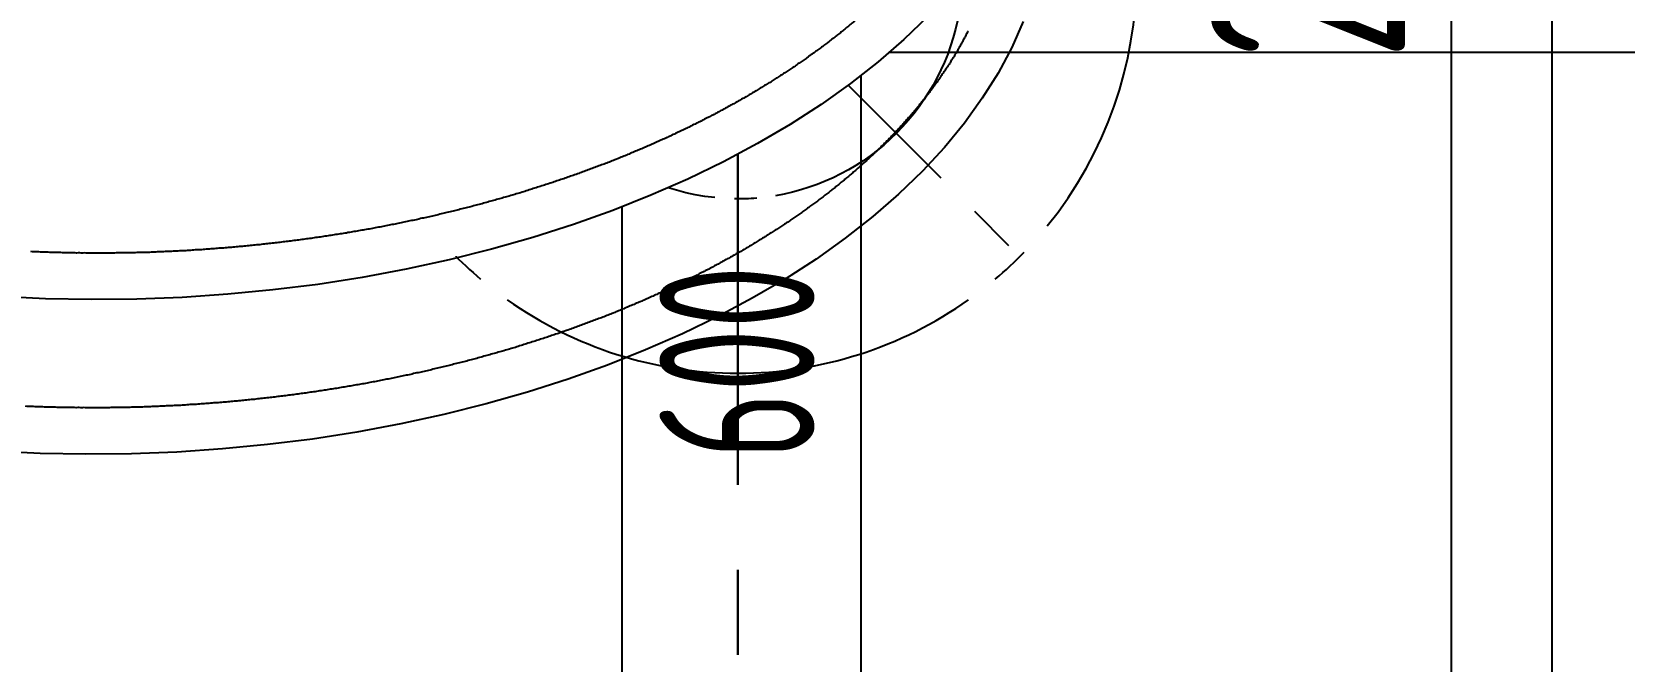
# Model space of a CAD drawing. Header units: millimetres. Extents: x -187744 to 2148, y -49419 to 6550.
# Drawn here: x -7096 to -6069, y -13904 to -13498 of the extents above; entities that cross this region are included whole.
import ezdxf
from ezdxf.enums import TextEntityAlignment as Align

# ---------------------------------------------------------------- set-up
doc = ezdxf.new("R2010")
doc.units = ezdxf.units.MM
doc.header["$LTSCALE"] = 1000
doc.header["$MEASUREMENT"] = 0
doc.set_wipeout_variables(frame=1)
doc.linetypes.add('DASH', pattern=[0.35, 0.25, -0.1])
doc.linetypes.add('M-CENTER', pattern=[1.8, 1.2, -0.2, 0.2, -0.2])
doc.layers.get('Defpoints').update_dxf_attribs({"color": 136})
for name, color, linetype in [('AXIS_TEXT', 50, 'Continuous'), ('B1建筑尺寸', 7, 'Continuous'), ('BS-FURN', 250, 'DASH'), ('DOTE', 138, 'M-CENTER'), ('FC-DIM-1', 50, 'Continuous'), ('FC-FLOOR', 138, 'Continuous'), ('FF-FURN', 51, 'Continuous'), ('RC-DIM-1', 50, 'Continuous'), ('RC-LIGHT', 2, 'Continuous')]:
    doc.layers.add(name, color=color, linetype=linetype)
doc.styles.add('COMPLEX', font='COMPLEX')
doc.styles.add('H-DIM', font='archs.shx', dxfattribs={"width": 0.7})
doc.dimstyles.new('H_DIM_1', dxfattribs={"dimscale": 0, "dimtxt": 2.5, "dimasz": 0.8, "dimexe": 2, "dimexo": 1.5, "dimgap": 0.6, "dimtad": 1, "dimdec": 0, "dimzin": 12, "dimdsep": 46, "dimtxsty": 'H-DIM', "dimblk": 'ARCHTICK', "dimcen": 0.125, "dimclrd": 44, "dimclre": 44, "dimclrt": 50, "dimadec": 0, "dimazin": 0, "dimtfac": 1, "dimtdec": 0, "dimtix": 1, "dimtmove": 2, "dimatfit": 3, "dimldrblk": 'ARCHTICK', "dimfxl": 1, "dimtvp": 1, "dimtolj": 1, "dimtzin": 0, "dimarcsym": 0})

# ---------------------------------------------------------------- blocks, each defined once
blk = doc.blocks.new('fdgfdsgf')
blk.add_wipeout([(90771.3, 14802.8), (90736.9, 14802.7), (90668.6, 14799.2), (90610.8, 14792.5), (90554.5, 14782.5), (90500.1, 14769.4), (90473.8, 14761.7), (90399.2, 14734.1), (90376, 14723.5), (90332.3, 14700.5), (90312, 14688), (90283.8, 14668.2), (90257.7, 14647.4), (90234.7, 14625.5), (90220.8, 14610.3), (90191.7, 14570.9), (90178.5, 14546.3), (90168.1, 14521.3), (90161.3, 14495.8), (90157, 14461.6), (90161.3, 14410.2), (90168.1, 14384.7), (90178.5, 14359.7), (90187, 14343.3), (90202.3, 14319.1), (90214.2, 14303.3), (90220.8, 14295.7), (90234.7, 14280.6), (90249.8, 14265.8), (90283.8, 14237.8), (90332.3, 14205.5), (90364.9, 14188), (90387.6, 14177.2), (90423.3, 14162), (90473.8, 14144.3), (90513.5, 14133.1), (90568.4, 14120.8), (90625.1, 14111.6), (90683.2, 14105.8), (90712.5, 14104), (90756.6, 14103), (90786, 14103.4), (90830, 14105.8), (90873.6, 14109.7), (90916.6, 14115.8), (90958.7, 14123.5), (90999.6, 14133.1), (91052.2, 14148.5), (91089.9, 14162), (91125.6, 14177.2), (91154.9, 14191.4), (91180.9, 14205.5), (91210.8, 14224.5), (91238.5, 14244.5), (91255.5, 14258.5), (91278.4, 14280.6), (91299, 14303.3), (91310.9, 14319.1), (91330.8, 14351.4), (91347.6, 14393.2), (91355.9, 14435.8), (91355.9, 14470.2), (91345.1, 14521.3), (91326.1, 14562.8), (91310.9, 14586.9), (91285.7, 14618), (91238.5, 14661.5), (91210.8, 14681.5), (91180.2, 14700.9), (91125.6, 14728.8), (91065.1, 14753.2), (91013.1, 14769.4), (90916.6, 14790.2), (90859.1, 14797.8), (90805.2, 14801.8), (90756.6, 14803)])
blk.add_polyline3d([(91338.6, 14538, 0), (91330.8, 14554.6, 0), (91321.5, 14570.9, 0), (91310.9, 14586.9, 0), (91299, 14602.6, 0), (91285.7, 14618, 0), (91271.2, 14632.9, 0), (91255.5, 14647.4, 0), (91238.5, 14661.5, 0), (91220.4, 14675, 0), (91201.2, 14688, 0), (91180.9, 14700.5, 0), (91159.5, 14712.3, 0), (91137.2, 14723.5, 0), (91114, 14734.1, 0), (91089.9, 14744, 0), (91065.1, 14753.2, 0), (91039.4, 14761.7, 0), (91013.1, 14769.4, 0), (90986.2, 14776.3, 0), (90958.7, 14782.5, 0), (90930.8, 14787.9, 0), (90902.4, 14792.5, 0), (90873.6, 14796.3, 0), (90844.6, 14799.2, 0), (90815.4, 14801.3, 0), (90786, 14802.6, 0), (90756.6, 14803, 0), (90727.2, 14802.6, 0), (90697.8, 14801.3, 0), (90668.6, 14799.2, 0)])
at = {"color": 57}
blk.add_polyline3d([(91302.8, 14543.4, 0), (91302.5, 14543.9, 0), (91302.2, 14544.4, 0), (91301.9, 14544.9, 0), (91301.6, 14545.4, 0), (91301.3, 14546, 0), (91301.1, 14546.5, 0), (91300.8, 14547, 0), (91300.5, 14547.5, 0), (91300.2, 14548, 0), (91299.9, 14548.5, 0), (91299.6, 14549.1, 0), (91299.3, 14549.6, 0), (91299, 14550.1, 0), (91298.7, 14550.6, 0), (91298.4, 14551.1, 0), (91298.1, 14551.6, 0), (91297.8, 14552.2, 0), (91297.5, 14552.7, 0), (91297.2, 14553.2, 0), (91296.9, 14553.7, 0), (91296.6, 14554.2, 0), (91296.2, 14554.7, 0), (91295.9, 14555.2, 0), (91295.6, 14555.8, 0), (91295.3, 14556.3, 0), (91295, 14556.8, 0), (91294.7, 14557.3, 0), (91294.3, 14557.8, 0), (91294, 14558.3, 0), (91293.7, 14558.8, 0), (91293.4, 14559.4, 0), (91293, 14559.9, 0), (91292.7, 14560.4, 0), (91292.4, 14560.9, 0), (91292, 14561.4, 0), (91291.7, 14561.9, 0), (91291.3, 14562.4, 0), (91291, 14563, 0), (91290.7, 14563.5, 0), (91290.3, 14564, 0), (91290, 14564.5, 0), (91289.6, 14565, 0), (91289.3, 14565.5, 0), (91288.9, 14566, 0), (91288.6, 14566.5, 0), (91288.2, 14567, 0), (91287.9, 14567.6, 0), (91287.5, 14568.1, 0), (91287.2, 14568.6, 0), (91286.8, 14569.1, 0), (91286.4, 14569.6, 0), (91286.1, 14570.1, 0), (91285.7, 14570.6, 0), (91285.3, 14571.1, 0), (91285, 14571.6, 0), (91284.6, 14572.1, 0), (91284.2, 14572.6, 0), (91283.9, 14573.2, 0), (91283.5, 14573.7, 0), (91283.1, 14574.2, 0), (91282.7, 14574.7, 0), (91282.4, 14575.2, 0), (91282, 14575.7, 0), (91281.6, 14576.2, 0), (91281.2, 14576.7, 0), (91280.8, 14577.2, 0), (91280.4, 14577.7, 0), (91280, 14578.2, 0), (91279.7, 14578.7, 0), (91279.3, 14579.2, 0), (91278.9, 14579.7, 0), (91278.5, 14580.2, 0), (91278.1, 14580.8, 0), (91277.7, 14581.3, 0), (91277.3, 14581.8, 0), (91276.9, 14582.3, 0), (91276.5, 14582.8, 0), (91276.1, 14583.3, 0), (91275.7, 14583.8, 0), (91275.2, 14584.3, 0), (91274.8, 14584.8, 0), (91274.4, 14585.3, 0), (91274, 14585.8, 0), (91273.6, 14586.3, 0), (91273.2, 14586.8, 0), (91272.8, 14587.3, 0), (91272.3, 14587.8, 0), (91271.9, 14588.3, 0), (91271.5, 14588.8, 0), (91271.1, 14589.3, 0), (91270.6, 14589.8, 0), (91270.2, 14590.3, 0), (91269.8, 14590.8, 0), (91269.4, 14591.3, 0), (91268.9, 14591.8, 0), (91268.5, 14592.3, 0), (91268, 14592.8, 0), (91267.6, 14593.3, 0), (91267.2, 14593.8, 0), (91266.7, 14594.3, 0), (91266.3, 14594.8, 0), (91265.8, 14595.3, 0), (91265.4, 14595.8, 0), (91264.9, 14596.3, 0), (91264.5, 14596.8, 0), (91264, 14597.3, 0), (91263.6, 14597.8, 0), (91263.1, 14598.2, 0), (91262.7, 14598.7, 0), (91262.2, 14599.2, 0), (91261.8, 14599.7, 0), (91261.3, 14600.2, 0), (91260.8, 14600.7, 0), (91260.4, 14601.2, 0), (91259.9, 14601.7, 0), (91259.4, 14602.2, 0), (91259, 14602.7, 0), (91258.5, 14603.2, 0), (91258, 14603.7, 0), (91257.6, 14604.2, 0), (91257.1, 14604.6, 0), (91256.6, 14605.1, 0), (91256.1, 14605.6, 0), (91255.7, 14606.1, 0), (91255.2, 14606.6, 0), (91254.7, 14607.1, 0), (91254.2, 14607.6, 0), (91253.7, 14608.1, 0), (91253.2, 14608.6, 0), (91252.7, 14609, 0), (91252.2, 14609.5, 0), (91251.8, 14610, 0), (91251.3, 14610.5, 0), (91250.8, 14611, 0), (91250.3, 14611.5, 0), (91249.8, 14612, 0), (91249.3, 14612.4, 0), (91248.8, 14612.9, 0), (91248.3, 14613.4, 0), (91247.8, 14613.9, 0), (91247.2, 14614.4, 0), (91246.7, 14614.9, 0), (91246.2, 14615.3, 0), (91245.7, 14615.8, 0), (91245.2, 14616.3, 0), (91244.7, 14616.8, 0), (91244.2, 14617.3, 0), (91243.7, 14617.7, 0), (91243.1, 14618.2, 0), (91242.6, 14618.7, 0), (91242.1, 14619.2, 0), (91241.6, 14619.7, 0), (91241, 14620.1, 0), (91240.5, 14620.6, 0), (91240, 14621.1, 0), (91239.5, 14621.6, 0), (91238.9, 14622, 0), (91238.4, 14622.5, 0), (91237.9, 14623, 0), (91237.3, 14623.5, 0), (91236.8, 14623.9, 0), (91236.2, 14624.4, 0), (91235.7, 14624.9, 0), (91235.2, 14625.4, 0), (91234.6, 14625.8, 0), (91234.1, 14626.3, 0), (91233.5, 14626.8, 0), (91233, 14627.2, 0), (91232.4, 14627.7, 0), (91231.9, 14628.2, 0), (91231.3, 14628.7, 0), (91230.8, 14629.1, 0), (91230.2, 14629.6, 0), (91229.6, 14630.1, 0), (91229.1, 14630.5, 0), (91228.5, 14631, 0), (91228, 14631.5, 0), (91227.4, 14631.9, 0), (91226.8, 14632.4, 0), (91226.3, 14632.9, 0), (91225.7, 14633.3, 0), (91225.1, 14633.8, 0), (91224.5, 14634.3, 0), (91224, 14634.7, 0), (91223.4, 14635.2, 0), (91222.8, 14635.6, 0), (91222.2, 14636.1, 0), (91221.7, 14636.6, 0), (91221.1, 14637, 0), (91220.5, 14637.5, 0), (91219.9, 14638, 0), (91219.3, 14638.4, 0), (91218.7, 14638.9, 0), (91218.2, 14639.3, 0), (91217.6, 14639.8, 0), (91217, 14640.2, 0), (91216.4, 14640.7, 0), (91215.8, 14641.2, 0), (91215.2, 14641.6, 0), (91214.6, 14642.1, 0), (91214, 14642.5, 0), (91213.4, 14643, 0), (91212.8, 14643.4, 0), (91212.2, 14643.9, 0), (91211.6, 14644.3, 0), (91211, 14644.8, 0), (91210.4, 14645.2, 0), (91209.8, 14645.7, 0), (91209.1, 14646.1, 0), (91208.5, 14646.6, 0), (91207.9, 14647, 0), (91207.3, 14647.5, 0), (91206.7, 14647.9, 0), (91206.1, 14648.4, 0), (91205.4, 14648.8, 0), (91204.8, 14649.3, 0), (91204.2, 14649.7, 0), (91203.6, 14650.2, 0), (91203, 14650.6, 0), (91202.3, 14651.1, 0), (91201.7, 14651.5, 0), (91201.1, 14652, 0), (91200.4, 14652.4, 0), (91199.8, 14652.8, 0), (91199.2, 14653.3, 0), (91198.5, 14653.7, 0), (91197.9, 14654.2, 0), (91197.3, 14654.6, 0), (91196.6, 14655, 0), (91196, 14655.5, 0), (91195.3, 14655.9, 0), (91194.7, 14656.4, 0), (91194, 14656.8, 0), (91193.4, 14657.2, 0), (91192.7, 14657.7, 0), (91192.1, 14658.1, 0), (91191.4, 14658.5, 0), (91190.8, 14659, 0), (91190.1, 14659.4, 0), (91189.5, 14659.8, 0), (91188.8, 14660.3, 0), (91188.2, 14660.7, 0), (91187.5, 14661.1, 0), (91186.8, 14661.6, 0), (91186.2, 14662, 0), (91185.5, 14662.4, 0), (91184.9, 14662.9, 0), (91184.2, 14663.3, 0), (91183.5, 14663.7, 0), (91182.8, 14664.1, 0), (91182.2, 14664.6, 0), (91181.5, 14665, 0), (91180.8, 14665.4, 0), (91180.2, 14665.8, 0), (91179.5, 14666.3, 0), (91178.8, 14666.7, 0), (91178.1, 14667.1, 0), (91177.4, 14667.5, 0), (91176.8, 14668, 0), (91176.1, 14668.4, 0), (91175.4, 14668.8, 0), (91174.7, 14669.2, 0), (91174, 14669.6, 0), (91173.3, 14670.1, 0), (91172.6, 14670.5, 0), (91171.9, 14670.9, 0), (91171.2, 14671.3, 0), (91170.6, 14671.7, 0), (91169.9, 14672.1, 0), (91169.2, 14672.6, 0), (91168.5, 14673, 0), (91167.8, 14673.4, 0), (91167.1, 14673.8, 0), (91166.4, 14674.2, 0), (91165.7, 14674.6, 0), (91164.9, 14675, 0), (91164.2, 14675.4, 0), (91163.5, 14675.8, 0), (91162.8, 14676.3, 0), (91162.1, 14676.7, 0), (91161.4, 14677.1, 0), (91160.7, 14677.5, 0), (91160, 14677.9, 0), (91159.3, 14678.3, 0), (91158.5, 14678.7, 0), (91157.8, 14679.1, 0), (91157.1, 14679.5, 0), (91156.4, 14679.9, 0), (91155.7, 14680.3, 0), (91154.9, 14680.7, 0), (91154.2, 14681.1, 0), (91153.5, 14681.5, 0), (91152.8, 14681.9, 0), (91152, 14682.3, 0), (91151.3, 14682.7, 0), (91150.6, 14683.1, 0), (91149.8, 14683.5, 0), (91149.1, 14683.9, 0), (91148.4, 14684.3, 0), (91147.6, 14684.7, 0), (91146.9, 14685.1, 0), (91146.1, 14685.5, 0), (91145.4, 14685.9, 0), (91144.7, 14686.2, 0), (91143.9, 14686.6, 0), (91143.2, 14687, 0), (91142.4, 14687.4, 0), (91141.7, 14687.8, 0), (91140.9, 14688.2, 0), (91140.2, 14688.6, 0), (91139.4, 14689, 0), (91138.7, 14689.4, 0), (91137.9, 14689.7, 0), (91137.2, 14690.1, 0), (91136.4, 14690.5, 0), (91135.7, 14690.9, 0), (91134.9, 14691.3, 0), (91134.2, 14691.6, 0), (91133.4, 14692, 0), (91132.6, 14692.4, 0), (91131.9, 14692.8, 0), (91131.1, 14693.2, 0), (91130.3, 14693.5, 0), (91129.6, 14693.9, 0), (91128.8, 14694.3, 0), (91128, 14694.7, 0), (91127.3, 14695, 0), (91126.5, 14695.4, 0), (91125.7, 14695.8, 0), (91124.9, 14696.2, 0), (91124.2, 14696.5, 0), (91123.4, 14696.9, 0), (91122.6, 14697.3, 0), (91121.8, 14697.6, 0), (91121.1, 14698, 0), (91120.3, 14698.4, 0), (91119.5, 14698.8, 0), (91118.7, 14699.1, 0), (91117.9, 14699.5, 0), (91117.1, 14699.8, 0), (91116.3, 14700.2, 0), (91115.6, 14700.6, 0), (91114.8, 14700.9, 0), (91114, 14701.3, 0), (91113.2, 14701.7, 0), (91112.4, 14702, 0), (91111.6, 14702.4, 0), (91110.8, 14702.7, 0), (91110, 14703.1, 0), (91109.2, 14703.5, 0), (91108.4, 14703.8, 0), (91107.6, 14704.2, 0), (91106.8, 14704.5, 0), (91106, 14704.9, 0), (91105.2, 14705.2, 0), (91104.4, 14705.6, 0), (91103.6, 14705.9, 0), (91102.8, 14706.3, 0), (91102, 14706.6, 0), (91101.2, 14707, 0), (91100.4, 14707.3, 0), (91099.6, 14707.7, 0), (91098.7, 14708, 0), (91097.9, 14708.4, 0), (91097.1, 14708.7, 0), (91096.3, 14709.1, 0), (91095.5, 14709.4, 0), (91094.7, 14709.7, 0), (91093.8, 14710.1, 0), (91093, 14710.4, 0), (91092.2, 14710.8, 0), (91091.4, 14711.1, 0), (91090.6, 14711.4, 0), (91089.7, 14711.8, 0), (91088.9, 14712.1, 0), (91088.1, 14712.5, 0), (91087.2, 14712.8, 0), (91086.4, 14713.1, 0), (91085.6, 14713.5, 0), (91084.8, 14713.8, 0), (91083.9, 14714.1, 0), (91083.1, 14714.5, 0), (91082.3, 14714.8, 0), (91081.4, 14715.1, 0), (91080.6, 14715.4, 0), (91079.7, 14715.8, 0), (91078.9, 14716.1, 0), (91078.1, 14716.4, 0), (91077.2, 14716.8, 0), (91076.4, 14717.1, 0), (91075.5, 14717.4, 0), (91074.7, 14717.7, 0), (91073.9, 14718.1, 0), (91073, 14718.4, 0), (91072.2, 14718.7, 0), (91071.3, 14719, 0), (91070.5, 14719.3, 0), (91069.6, 14719.7, 0), (91068.8, 14720, 0), (91067.9, 14720.3, 0), (91067.1, 14720.6, 0), (91066.2, 14720.9, 0), (91065.4, 14721.2, 0), (91064.5, 14721.5, 0), (91063.6, 14721.9, 0), (91062.8, 14722.2, 0), (91061.9, 14722.5, 0), (91061.1, 14722.8, 0), (91060.2, 14723.1, 0), (91059.3, 14723.4, 0), (91058.5, 14723.7, 0), (91057.6, 14724, 0), (91056.7, 14724.3, 0), (91055.9, 14724.6, 0), (91055, 14724.9, 0), (91054.1, 14725.2, 0), (91053.3, 14725.5, 0), (91052.4, 14725.8, 0), (91051.5, 14726.1, 0), (91050.7, 14726.4, 0), (91049.8, 14726.7, 0), (91048.9, 14727, 0), (91048, 14727.3, 0), (91047.2, 14727.6, 0), (91046.3, 14727.9, 0), (91045.4, 14728.2, 0), (91044.5, 14728.5, 0), (91043.7, 14728.8, 0), (91042.8, 14729.1, 0), (91041.9, 14729.4, 0), (91041, 14729.7, 0), (91040.1, 14730, 0), (91039.2, 14730.2, 0), (91038.4, 14730.5, 0), (91037.5, 14730.8, 0), (91036.6, 14731.1, 0), (91035.7, 14731.4, 0), (91034.8, 14731.7, 0), (91033.9, 14732, 0), (91033, 14732.2, 0), (91032.1, 14732.5, 0), (91031.2, 14732.8, 0), (91030.3, 14733.1, 0), (91029.5, 14733.3, 0), (91028.6, 14733.6, 0), (91027.7, 14733.9, 0), (91026.8, 14734.2, 0), (91025.9, 14734.5, 0), (91025, 14734.7, 0), (91024.1, 14735, 0), (91023.2, 14735.3, 0), (91022.3, 14735.5, 0), (91021.4, 14735.8, 0), (91020.5, 14736.1, 0), (91019.6, 14736.3, 0), (91018.7, 14736.6, 0), (91017.8, 14736.9, 0), (91016.8, 14737.1, 0), (91015.9, 14737.4, 0), (91015, 14737.7, 0), (91014.1, 14737.9, 0), (91013.2, 14738.2, 0), (91012.3, 14738.5, 0), (91011.4, 14738.7, 0), (91010.5, 14739, 0), (91009.6, 14739.2, 0), (91008.6, 14739.5, 0), (91007.7, 14739.8, 0), (91006.8, 14740, 0), (91005.9, 14740.3, 0), (91005, 14740.5, 0), (91004.1, 14740.8, 0), (91003.1, 14741, 0), (91002.2, 14741.3, 0), (91001.3, 14741.5, 0), (91000.4, 14741.8, 0), (90999.5, 14742, 0), (90998.5, 14742.3, 0), (90997.6, 14742.5, 0), (90996.7, 14742.8, 0), (90995.8, 14743, 0), (90994.8, 14743.2, 0), (90993.9, 14743.5, 0), (90993, 14743.7, 0), (90992.1, 14744, 0), (90991.1, 14744.2, 0), (90990.2, 14744.4, 0), (90989.3, 14744.7, 0), (90988.3, 14744.9, 0), (90987.4, 14745.2, 0), (90986.5, 14745.4, 0), (90985.5, 14745.6, 0), (90984.6, 14745.9, 0), (90983.7, 14746.1, 0), (90982.7, 14746.3, 0), (90981.8, 14746.5, 0), (90980.9, 14746.8, 0), (90979.9, 14747, 0), (90979, 14747.2, 0), (90978, 14747.5, 0), (90977.1, 14747.7, 0), (90976.2, 14747.9, 0), (90975.2, 14748.1, 0), (90974.3, 14748.4, 0), (90973.3, 14748.6, 0), (90972.4, 14748.8, 0), (90971.4, 14749, 0), (90970.5, 14749.2, 0), (90969.6, 14749.5, 0), (90968.6, 14749.7, 0), (90967.7, 14749.9, 0), (90966.7, 14750.1, 0), (90965.8, 14750.3, 0), (90964.8, 14750.5, 0), (90963.9, 14750.7, 0), (90962.9, 14750.9, 0), (90962, 14751.2, 0), (90961, 14751.4, 0), (90960.1, 14751.6, 0), (90959.1, 14751.8, 0), (90958.1, 14752, 0), (90957.2, 14752.2, 0), (90956.2, 14752.4, 0), (90955.3, 14752.6, 0), (90954.3, 14752.8, 0), (90953.4, 14753, 0), (90952.4, 14753.2, 0), (90951.5, 14753.4, 0), (90950.5, 14753.6, 0), (90949.5, 14753.8, 0), (90948.6, 14754, 0), (90947.6, 14754.2, 0), (90946.7, 14754.4, 0), (90945.7, 14754.6, 0), (90944.7, 14754.8, 0), (90943.8, 14755, 0), (90942.8, 14755.2, 0), (90941.8, 14755.3, 0), (90940.9, 14755.5, 0), (90939.9, 14755.7, 0), (90938.9, 14755.9, 0), (90938, 14756.1, 0), (90937, 14756.3, 0), (90936, 14756.5, 0), (90935.1, 14756.6, 0), (90934.1, 14756.8, 0), (90933.1, 14757, 0), (90932.2, 14757.2, 0), (90931.2, 14757.4, 0), (90930.2, 14757.5, 0), (90929.2, 14757.7, 0), (90928.3, 14757.9, 0), (90927.3, 14758.1, 0), (90926.3, 14758.2, 0), (90925.3, 14758.4, 0), (90924.4, 14758.6, 0), (90923.4, 14758.8, 0), (90922.4, 14758.9, 0), (90921.4, 14759.1, 0), (90920.5, 14759.3, 0), (90919.5, 14759.4, 0), (90918.5, 14759.6, 0), (90917.5, 14759.8, 0), (90916.5, 14759.9, 0), (90915.6, 14760.1, 0), (90914.6, 14760.3, 0), (90913.6, 14760.4, 0), (90912.6, 14760.6, 0), (90911.6, 14760.7, 0), (90910.7, 14760.9, 0), (90909.7, 14761, 0), (90908.7, 14761.2, 0), (90907.7, 14761.4, 0), (90906.7, 14761.5, 0), (90905.7, 14761.7, 0), (90904.7, 14761.8, 0), (90903.8, 14762, 0), (90902.8, 14762.1, 0), (90901.8, 14762.3, 0), (90900.8, 14762.4, 0), (90899.8, 14762.6, 0), (90898.8, 14762.7, 0), (90897.8, 14762.8, 0), (90896.8, 14763, 0), (90895.9, 14763.1, 0), (90894.9, 14763.3, 0), (90893.9, 14763.4, 0), (90892.9, 14763.6, 0), (90891.9, 14763.7, 0), (90890.9, 14763.8, 0), (90889.9, 14764, 0), (90888.9, 14764.1, 0), (90887.9, 14764.2, 0), (90886.9, 14764.4, 0), (90885.9, 14764.5, 0), (90884.9, 14764.6, 0), (90883.9, 14764.8, 0), (90882.9, 14764.9, 0), (90882, 14765, 0), (90881, 14765.2, 0), (90880, 14765.3, 0), (90879, 14765.4, 0), (90878, 14765.5, 0), (90877, 14765.7, 0), (90876, 14765.8, 0), (90875, 14765.9, 0), (90874, 14766, 0), (90873, 14766.1, 0), (90872, 14766.3, 0), (90871, 14766.4, 0), (90870, 14766.5, 0), (90869, 14766.6, 0), (90868, 14766.7, 0), (90867, 14766.8, 0), (90866, 14766.9, 0), (90865, 14767.1, 0), (90864, 14767.2, 0), (90863, 14767.3, 0), (90862, 14767.4, 0), (90861, 14767.5, 0), (90859.9, 14767.6, 0), (90858.9, 14767.7, 0), (90857.9, 14767.8, 0), (90856.9, 14767.9, 0), (90855.9, 14768, 0), (90854.9, 14768.1, 0), (90853.9, 14768.2, 0), (90852.9, 14768.3, 0), (90851.9, 14768.4, 0), (90850.9, 14768.5, 0), (90849.9, 14768.6, 0), (90848.9, 14768.7, 0), (90847.9, 14768.8, 0), (90846.9, 14768.9, 0), (90845.9, 14769, 0), (90844.8, 14769.1, 0), (90843.8, 14769.2, 0), (90842.8, 14769.2, 0), (90841.8, 14769.3, 0), (90840.8, 14769.4, 0), (90839.8, 14769.5, 0), (90838.8, 14769.6, 0), (90837.8, 14769.7, 0), (90836.8, 14769.8, 0), (90835.8, 14769.8, 0), (90834.7, 14769.9, 0), (90833.7, 14770, 0), (90832.7, 14770.1, 0), (90831.7, 14770.2, 0), (90830.7, 14770.2, 0), (90829.7, 14770.3, 0), (90828.7, 14770.4, 0), (90827.7, 14770.5, 0), (90826.6, 14770.5, 0), (90825.6, 14770.6, 0), (90824.6, 14770.7, 0), (90823.6, 14770.7, 0), (90822.6, 14770.8, 0), (90821.6, 14770.9, 0), (90820.6, 14770.9, 0), (90819.5, 14771, 0), (90818.5, 14771.1, 0), (90817.5, 14771.1, 0), (90816.5, 14771.2, 0), (90815.5, 14771.3, 0), (90814.5, 14771.3, 0), (90813.4, 14771.4, 0), (90812.4, 14771.4, 0), (90811.4, 14771.5, 0), (90810.4, 14771.5, 0), (90809.4, 14771.6, 0), (90808.4, 14771.6, 0), (90807.3, 14771.7, 0), (90806.3, 14771.8, 0), (90805.3, 14771.8, 0), (90804.3, 14771.9, 0), (90803.3, 14771.9, 0), (90802.3, 14771.9, 0), (90801.2, 14772, 0), (90800.2, 14772, 0), (90799.2, 14772.1, 0), (90798.2, 14772.1, 0), (90797.2, 14772.2, 0), (90796.1, 14772.2, 0), (90795.1, 14772.2, 0), (90794.1, 14772.3, 0), (90793.1, 14772.3, 0), (90792.1, 14772.4, 0), (90791, 14772.4, 0), (90790, 14772.4, 0), (90789, 14772.5, 0), (90788, 14772.5, 0), (90787, 14772.5, 0), (90785.9, 14772.6, 0), (90784.9, 14772.6, 0), (90783.9, 14772.6, 0), (90782.9, 14772.6, 0), (90781.9, 14772.7, 0), (90780.8, 14772.7, 0), (90779.8, 14772.7, 0), (90778.8, 14772.7, 0), (90777.8, 14772.8, 0), (90776.8, 14772.8, 0), (90775.7, 14772.8, 0), (90774.7, 14772.8, 0), (90773.7, 14772.8, 0), (90772.7, 14772.9, 0), (90771.7, 14772.9, 0), (90770.6, 14772.9, 0), (90769.6, 14772.9, 0), (90768.6, 14772.9, 0), (90767.6, 14772.9, 0), (90766.6, 14772.9, 0), (90765.5, 14773, 0), (90764.5, 14773, 0), (90763.5, 14773, 0), (90762.5, 14773, 0), (90761.4, 14773, 0), (90760.4, 14773, 0), (90759.4, 14773, 0), (90758.4, 14773, 0), (90757.4, 14773, 0), (90756.3, 14773, 0), (90755.3, 14773, 0), (90754.3, 14773, 0), (90753.3, 14773, 0), (90752.3, 14773, 0), (90751.2, 14773, 0), (90750.2, 14773, 0), (90749.2, 14773, 0), (90748.2, 14773, 0), (90747.1, 14772.9, 0), (90746.1, 14772.9, 0), (90745.1, 14772.9, 0), (90744.1, 14772.9, 0), (90743.1, 14772.9, 0), (90742, 14772.9, 0), (90741, 14772.9, 0), (90740, 14772.9, 0), (90739, 14772.8, 0), (90738, 14772.8, 0), (90736.9, 14772.8, 0), (90735.9, 14772.8, 0), (90734.9, 14772.8, 0), (90733.9, 14772.7, 0), (90732.9, 14772.7, 0), (90731.8, 14772.7, 0), (90730.8, 14772.7, 0), (90729.8, 14772.6, 0), (90728.8, 14772.6, 0), (90727.8, 14772.6, 0), (90726.7, 14772.5, 0), (90725.7, 14772.5, 0), (90724.7, 14772.5, 0), (90723.7, 14772.4, 0), (90722.7, 14772.4, 0), (90721.6, 14772.4, 0), (90720.6, 14772.3, 0), (90719.6, 14772.3, 0), (90718.6, 14772.3, 0), (90717.6, 14772.2, 0), (90716.5, 14772.2, 0), (90715.5, 14772.1, 0), (90714.5, 14772.1, 0), (90713.5, 14772.1, 0), (90712.5, 14772, 0), (90711.4, 14772, 0), (90710.4, 14771.9, 0), (90709.4, 14771.9, 0), (90708.4, 14771.8, 0), (90707.4, 14771.8, 0), (90706.4, 14771.7, 0), (90705.3, 14771.7, 0), (90704.3, 14771.6, 0), (90703.3, 14771.6, 0), (90702.3, 14771.5, 0), (90701.3, 14771.5, 0), (90700.3, 14771.4, 0), (90699.2, 14771.3, 0), (90698.2, 14771.3, 0), (90697.2, 14771.2, 0), (90696.2, 14771.2, 0), (90695.2, 14771.1, 0), (90694.2, 14771, 0), (90693.1, 14771, 0), (90692.1, 14770.9, 0), (90691.1, 14770.8, 0), (90690.1, 14770.8, 0), (90689.1, 14770.7, 0)], dxfattribs=at)
blk = doc.blocks.new('QBLOCK2019073115112111')
at = {"layer": 'DOTE'}
blk.add_line((-6542.9, -2424.9), (6625.8, -2424.9), dxfattribs=at)
at = {"layer": 'AXIS_TEXT', "style": 'COMPLEX', "width": 1.041667}
for p, p2 in [((-5892.1, 5527.8), (-5692.1, 5527.8)), ((-5892.1, 5527.8), (-5692.1, 5527.8)), ((-5192.1, 5527.8), (-4992.1, 5527.8)), ((-5192.1, 5527.8), (-4992.1, 5527.8)), ((-3492.1, 5527.8), (-3292.1, 5527.8)), ((-3492.1, 5527.8), (-3292.1, 5527.8)), ((-2592.1, 5527.8), (-2392.1, 5527.8)), ((-2592.1, 5527.8), (-2392.1, 5527.8)), ((-192.1, 5527.8), (7.9, 5527.8)), ((-192.1, 5527.8), (7.9, 5527.8)), ((2707.9, 5527.8), (2907.9, 5527.8)), ((2707.9, 5527.8), (2907.9, 5527.8)), ((4507.9, 5527.8), (4707.9, 5527.8)), ((4507.9, 5527.8), (4707.9, 5527.8)), ((5507.9, 5527.8), (5707.9, 5527.8)), ((5507.9, 5527.8), (5707.9, 5527.8)), ((-7660.5, 3713.1), (-7460.5, 3713.1)), ((-7660.5, 3713.1), (-7460.5, 3713.1)), ((7521.1, 3713.1), (7521.6, 3713.1)), ((7521.1, 3713.1), (7521.6, 3713.1)), ((-7660.5, 2463.1), (-7460.5, 2463.1)), ((-7660.5, 2463.1), (-7460.5, 2463.1)), ((7521.1, 2463.1), (7521.6, 2463.1)), ((7521.1, 2463.1), (7521.6, 2463.1)), ((-7660.5, 1413.1), (-7460.5, 1413.1)), ((-7660.5, 1413.1), (-7460.5, 1413.1)), ((7521.1, 1413.1), (7521.6, 1413.1)), ((7521.1, 1413.1), (7521.6, 1413.1)), ((-7660.5, 263.1), (-7460.5, 263.1)), ((-7660.5, 263.1), (-7460.5, 263.1)), ((7521.1, 263.1), (7521.6, 263.1)), ((7521.1, 263.1), (7521.6, 263.1)), ((-7660.5, -736.9), (-7460.5, -736.9)), ((-7660.5, -736.9), (-7460.5, -736.9)), ((7521.1, -736.9), (7521.6, -736.9)), ((7521.1, -736.9), (7521.6, -736.9)), ((-7660.5, -1436.9), (-7460.5, -1436.9)), ((-7660.5, -1436.9), (-7460.5, -1436.9)), ((7521.1, -1436.9), (7521.6, -1436.9)), ((7521.1, -1436.9), (7521.6, -1436.9)), ((-7660.5, -2536.9), (-7460.5, -2536.9)), ((-7660.5, -2536.9), (-7460.5, -2536.9)), ((7521.1, -2536.9), (7521.6, -2536.9)), ((7521.1, -2536.9), (7521.6, -2536.9)), ((-7660.5, -4136.9), (-7460.5, -4136.9)), ((-7660.5, -4136.9), (-7460.5, -4136.9)), ((7521.1, -4136.9), (7521.6, -4136.9)), ((7521.1, -4136.9), (7521.6, -4136.9)), ((-5892.1, -5349.9), (-5891.6, -5349.9)), ((-5892.1, -5349.9), (-5891.6, -5349.9)), ((-5192.1, -5349.9), (-5191.6, -5349.9)), ((-5192.1, -5349.9), (-5191.6, -5349.9)), ((-2592.1, -5349.9), (-2591.6, -5349.9)), ((-2592.1, -5349.9), (-2591.6, -5349.9)), ((-192.1, -5349.9), (-191.6, -5349.9)), ((-192.1, -5349.9), (-191.6, -5349.9)), ((2707.9, -5349.9), (2708.4, -5349.9)), ((2707.9, -5349.9), (2708.4, -5349.9)), ((4507.9, -5349.9), (4508.4, -5349.9)), ((4507.9, -5349.9), (4508.4, -5349.9)), ((5507.9, -5349.9), (5508.4, -5349.9)), ((5507.9, -5349.9), (5508.4, -5349.9)), ((-3492.1, -5351.1), (-3491.6, -5351.1)), ((-3492.1, -5351.1), (-3491.6, -5351.1))]:
    blk.add_attdef('A', text='', height=224, dxfattribs=at).set_placement(p, p2, align=Align.FIT)
blk = doc.blocks.new('A$C640C06CE')
at = {"color": 1, "linetype": 'Continuous'}
for p, q in [((0, 610.6), (0, 534.3)), ((0, 534.3), (0, 610.6)), ((0, 458), (0, 78.3)), ((0, 78.3), (0, 458)), ((-242.9, 242.9), (-212.5, 212.5)), ((-212.5, 212.5), (-242.9, 242.9)), ((212.5, 212.5), (242.9, 242.9)), ((242.9, 242.9), (212.5, 212.5)), ((-182.2, 182.2), (-31.1, 31.1)), ((-31.1, 31.1), (-182.2, 182.2)), ((31.1, 31.1), (182.2, 182.2)), ((182.2, 182.2), (31.1, 31.1)), ((610.6, 0), (534.3, 0)), ((534.3, 0), (610.6, 0)), ((-610.6, 0), (-534.3, 0)), ((-534.3, 0), (-610.6, 0)), ((-458, 0), (-78.3, 0)), ((-78.3, 0), (-458, 0)), ((78.3, 0), (458, 0)), ((458, 0), (78.3, 0)), ((-182.2, -182.2), (-31.1, -31.1)), ((-31.1, -31.1), (-182.2, -182.2)), ((31.1, -31.1), (182.2, -182.2)), ((182.2, -182.2), (31.1, -31.1)), ((0, -78.3), (0, -458)), ((0, -458), (0, -78.3)), ((-242.9, -242.9), (-212.5, -212.5)), ((-212.5, -212.5), (-242.9, -242.9)), ((212.5, -212.5), (242.9, -242.9)), ((242.9, -242.9), (212.5, -212.5)), ((0, -534.3), (0, -610.6)), ((0, -610.6), (0, -534.3))]:
    blk.add_line(p, q, dxfattribs=at)
at = {"color": 1, "linetype": 'Continuous', "extrusion": (0, 0, -1)}
for major_axis, start_param, end_param in [((-357.7, 0), 0.888621, 2.252972), ((349.2, 77.9), 4.06277, 4.162216), ((349.2, 77.9), 4.06277, 4.162216), ((-349.2, 77.9), 2.120969, 2.220415), ((-349.2, 77.9), 2.120969, 2.220415), ((-357.7, 1.2), -0.003333, 0.613772), ((357.7, 1.2), -0.613772, 0.003333), ((78.3, 0), 0.000513, 6.283698), ((78.3, 1), 3.385592, 4.494095), ((-78.3, 1), 1.78909, 2.897593), ((-39.1, 0.4), 3.131185, 9.41437), ((39.1, 0.4), 3.382419, 4.490922), ((-39.1, 0.4), 1.792263, 2.900766), ((357.7, 1.2), 2.52782, 3.144925), ((-39.1, 0.4), -1.349329, -0.240826), ((39.1, 0.4), 0.240826, 1.349329), ((-357.7, 1.2), 3.13826, 3.755365), ((-78.3, 1), -1.352502, -0.243999), ((78.3, 1), 0.243999, 1.352502), ((-349.2, 77.9), -1.020623, -0.921177), ((-349.2, 77.9), -1.020623, -0.921177), ((349.2, 77.9), 0.921177, 1.020623), ((349.2, 77.9), 0.921177, 1.020623), ((-357.7, 0), 4.030214, 5.394564)]:
    blk.add_ellipse((0, 0), major_axis=major_axis, ratio=1, start_param=start_param, end_param=end_param, dxfattribs=at)
at = {"color": 1, "linetype": 'Continuous'}
for major_axis, start_param, end_param in [((-145.8, 138.7), -0.825662, -0.726216), ((-145.8, 138.7), -0.825662, -0.726216), ((-142.5, 142), 4.028499, 5.392849), ((-141.1, 143.5), -0.608759, 0.008346), ((-144.3, 140.2), -0.014456, 0.602649), ((-32.1, 30.1), 3.109878, 9.393063), ((-31, 31.2), -1.336602, -0.228099), ((-171.4, 105.5), 0.467757, 0.567203), ((-171.4, 105.5), 0.467757, 0.567203), ((-32.1, 30.1), 0.2, 1.308503), ((-14.8, 16.2), 3.186593, 9.469778), ((-16.1, 15), -1.374959, -0.266456), ((-32.1, 30.1), 3.341592, 4.450095), ((-15.1, 16), 0.25847, 1.366973), ((-15.1, 16), 3.400063, 4.508566), ((-171.4, 105.5), 3.609349, 3.708795), ((-171.4, 105.5), 3.609349, 3.708795), ((-142.5, 142), 0.886906, 2.251257), ((-16.1, 15), 1.766633, 2.875136), ((-31, 31.2), 1.804991, 2.913494), ((-144.3, 140.2), 3.127137, 3.744242), ((-141.1, 143.5), 2.532833, 3.149938), ((-145.8, 138.7), 2.315931, 2.415377), ((-145.8, 138.7), 2.315931, 2.415377)]:
    blk.add_ellipse((0, 0), major_axis=major_axis, ratio=1, start_param=start_param, end_param=end_param, dxfattribs=at)
blk = doc.blocks.new('_ArchTick')
at = {"color": 0, "linetype": 'ByBlock', "const_width": 0.4}
blk.add_lwpolyline([(-0.5, -0.5), (0.5, 0.5)], dxfattribs=at)
blk = doc.blocks.new('*D79')
at = {"layer": 'Defpoints', "color": 0, "linetype": 'ByBlock', "transparency": 16777216}
for p in [(-6417.4, -12236.5, 0), (-6180, -12236.5), (-6417.4, -14586.5)]:
    blk.add_point(p, dxfattribs=at)
at = {"layer": 'RC-DIM-1', "color": 44, "linetype": 'ByBlock', "lineweight": -2, "transparency": 16777216}
for p, q in [((-6342.4, -12236.5), (-6080, -12236.5)), ((-6180, -14586.5), (-6180, -12236.5)), ((-6342.4, -14586.5), (-6080, -14586.5))]:
    blk.add_line(p, q, dxfattribs=at)
at = {"layer": 'RC-DIM-1', "color": 44, "linetype": 'ByBlock', "lineweight": -2, "transparency": 16777216, "xscale": 40.00000000000002, "yscale": 40.00000000000002, "zscale": 40.00000000000002}
for p, rotation in [((-6180, -12236.5), 90), ((-6180, -14586.5), 270)]:
    blk.add_blockref('_ArchTick', p, dxfattribs=dict(at, rotation=rotation))
at = {"layer": 'RC-DIM-1', "color": 50, "linetype": 'ByBlock', "transparency": 16777216, "insert": (-6272.5, -13411.5), "char_height": 125, "attachment_point": 5, "rotation": 90, "style": 'H-DIM'}
blk.add_mtext('\\A1;2350', dxfattribs=at)
blk = doc.blocks.new('*D159')
at = {"layer": 'Defpoints', "color": 0, "transparency": 16777216}
for p in [(-6115.4, -13411.5, 0), (-6561, -14011.5), (-6115.4, -14011.5, 0)]:
    blk.add_point(p, dxfattribs=at)
at = {"layer": 'FC-DIM-1', "color": 44, "lineweight": -2, "transparency": 16777216}
for p, q in [((-6190.4, -13411.5), (-6661, -13411.5)), ((-6561, -13411.5), (-6561, -14011.5)), ((-6190.4, -14011.5), (-6661, -14011.5))]:
    blk.add_line(p, q, dxfattribs=at)
at = {"layer": 'FC-DIM-1', "color": 44, "lineweight": -2, "transparency": 16777216, "xscale": 40.00000000000002, "yscale": 40.00000000000002, "zscale": 40.00000000000002}
for p, rotation in [((-6561, -13411.5), 90), ((-6561, -14011.5), 270)]:
    blk.add_blockref('_ArchTick', p, dxfattribs=dict(at, rotation=rotation))
at = {"layer": 'FC-DIM-1', "color": 50, "transparency": 16777216, "insert": (-6641, -13711.5), "char_height": 100, "attachment_point": 5, "rotation": 90, "style": 'H-DIM'}
blk.add_mtext('\\A1;600', dxfattribs=at)
blk = doc.blocks.new('A$C5A535B59')
at = {"layer": 'BS-FURN', "ltscale": 0.5}
for points in [[(2024.5, 1372.7, 0), (2009.1, 1357.9, 0), (1992.5, 1343.3, 0), (1974.7, 1329.4, 0), (1955.8, 1316, 0), (1935.8, 1303, 0), (1914.7, 1290.7, 0), (1892.7, 1278.9, 0), (1869.8, 1267.8, 0), (1845.9, 1257.3, 0), (1821.3, 1247.5, 0), (1795.8, 1238.4, 0), (1769.7, 1230, 0), (1743, 1222.5, 0), (1715.7, 1215.6, 0), (1687.9, 1209.6, 0), (1659.6, 1204.3, 0), (1630.9, 1199.8, 0), (1602, 1196.2, 0), (1572.9, 1193.4, 0), (1543.5, 1191.4, 0)], [(1969.3, 1363.1, 0), (1968.7, 1362.7, 0), (1968.1, 1362.2, 0), (1967.5, 1361.7, 0), (1966.9, 1361.2, 0), (1966.3, 1360.8, 0), (1965.8, 1360.3, 0), (1965.2, 1359.9, 0), (1964.6, 1359.4, 0), (1964, 1359, 0), (1963.4, 1358.4, 0), (1962.7, 1358, 0), (1962.1, 1357.5, 0), (1961.5, 1357.1, 0), (1960.9, 1356.6, 0), (1960.3, 1356.2, 0), (1959.8, 1355.7, 0), (1959.1, 1355.2, 0), (1958.5, 1354.7, 0), (1957.9, 1354.3, 0), (1957.3, 1353.8, 0), (1956.7, 1353.4, 0), (1956, 1352.9, 0), (1955.4, 1352.5, 0), (1954.8, 1351.9, 0), (1954.2, 1351.5, 0), (1953.6, 1351.1, 0), (1953, 1350.6, 0), (1952.3, 1350.2, 0), (1951.7, 1349.7, 0), (1951.1, 1349.2, 0), (1950.4, 1348.8, 0), (1949.8, 1348.3, 0), (1949.1, 1347.9, 0), (1948.6, 1347.4, 0), (1947.9, 1347, 0), (1947.3, 1346.6, 0), (1946.6, 1346, 0), (1946, 1345.6, 0), (1945.3, 1345.2, 0), (1944.7, 1344.7, 0), (1944, 1344.3, 0), (1943.4, 1343.9, 0), (1942.8, 1343.3, 0), (1942.2, 1342.9, 0), (1941.5, 1342.5, 0), (1940.8, 1342, 0), (1940.2, 1341.6, 0), (1939.5, 1341.2, 0), (1938.9, 1340.7, 0), (1938.2, 1340.2, 0), (1937.5, 1339.8, 0), (1936.8, 1339.4, 0), (1936.3, 1338.9, 0), (1935.6, 1338.5, 0), (1934.9, 1338.1, 0), (1934.3, 1337.6, 0), (1933.6, 1337.1, 0), (1932.9, 1336.7, 0), (1932.2, 1336.3, 0), (1931.5, 1335.9, 0), (1930.9, 1335.4, 0), (1930.3, 1334.9, 0), (1929.6, 1334.5, 0), (1928.9, 1334.1, 0), (1928.2, 1333.7, 0), (1927.5, 1333.2, 0), (1926.8, 1332.8, 0), (1926.1, 1332.3, 0), (1925.4, 1331.9, 0), (1924.8, 1331.5, 0), (1924.1, 1331.1, 0), (1923.5, 1330.6, 0), (1922.8, 1330.2, 0), (1922.1, 1329.7, 0), (1921.4, 1329.3, 0), (1920.7, 1328.9, 0), (1920, 1328.5, 0), (1919.2, 1328.1, 0), (1918.5, 1327.7, 0), (1917.8, 1327.2, 0), (1917.1, 1326.7, 0), (1916.5, 1326.3, 0), (1915.8, 1325.9, 0), (1915.1, 1325.5, 0), (1914.4, 1325.1, 0), (1913.7, 1324.6, 0), (1912.9, 1324.2, 0), (1912.2, 1323.8, 0), (1911.5, 1323.4, 0), (1910.8, 1323, 0), (1910.1, 1322.6, 0), (1909.4, 1322.1, 0), (1908.7, 1321.7, 0), (1908, 1321.3, 0), (1907.3, 1320.9, 0), (1906.5, 1320.5, 0), (1905.8, 1320, 0), (1905.1, 1319.6, 0), (1904.3, 1319.2, 0), (1903.6, 1318.8, 0), (1902.9, 1318.4, 0), (1902.2, 1318, 0), (1901.5, 1317.5, 0), (1900.7, 1317.1, 0), (1900, 1316.7, 0), (1899.3, 1316.4, 0), (1898.5, 1316, 0), (1897.8, 1315.6, 0), (1897, 1315.1, 0), (1896.3, 1314.7, 0), (1895.5, 1314.3, 0), (1894.9, 1313.9, 0), (1894.1, 1313.5, 0), (1893.4, 1313, 0), (1892.6, 1312.7, 0), (1891.9, 1312.3, 0), (1891.1, 1311.9, 0), (1890.4, 1311.5, 0), (1889.6, 1311.1, 0), (1888.9, 1310.7, 0), (1888.1, 1310.3, 0), (1887.3, 1309.9, 0), (1886.7, 1309.5, 0), (1885.9, 1309.1, 0), (1885.1, 1308.7, 0), (1884.4, 1308.3, 0), (1883.6, 1307.9, 0), (1882.8, 1307.5, 0), (1882.1, 1307.2, 0), (1881.3, 1306.8, 0), (1880.5, 1306.3, 0), (1879.7, 1305.9, 0), (1879, 1305.6, 0), (1878.3, 1305.2, 0), (1877.5, 1304.8, 0), (1876.7, 1304.4, 0), (1876, 1304, 0), (1875.2, 1303.6, 0), (1874.4, 1303.2, 0), (1873.6, 1302.9, 0), (1872.8, 1302.4, 0), (1872, 1302.1, 0), (1871.2, 1301.7, 0), (1870.5, 1301.3, 0), (1869.8, 1301, 0), (1869, 1300.6, 0), (1868.2, 1300.1, 0), (1867.4, 1299.8, 0), (1866.6, 1299.4, 0), (1865.8, 1299.1, 0), (1865, 1298.7, 0), (1864.2, 1298.2, 0), (1863.4, 1297.9, 0), (1862.6, 1297.5, 0), (1861.8, 1297.2, 0), (1861.1, 1296.8, 0), (1860.3, 1296.4, 0), (1859.5, 1296, 0), (1858.7, 1295.7, 0), (1857.9, 1295.3, 0), (1857.1, 1295, 0), (1856.3, 1294.5, 0), (1855.5, 1294.2, 0), (1854.7, 1293.8, 0), (1853.8, 1293.5, 0), (1853, 1293.1, 0), (1852.2, 1292.7, 0), (1851.5, 1292.3, 0), (1850.7, 1292, 0), (1849.9, 1291.7, 0), (1849, 1291.3, 0), (1848.2, 1290.9, 0), (1847.4, 1290.5, 0), (1846.6, 1290.2, 0), (1845.8, 1289.9, 0), (1844.9, 1289.5, 0), (1844.1, 1289.1, 0), (1843.3, 1288.7, 0), (1842.4, 1288.4, 0), (1841.7, 1288.1, 0), (1840.9, 1287.7, 0), (1840.1, 1287.3, 0), (1839.2, 1287, 0), (1838.4, 1286.6, 0), (1837.6, 1286.3, 0), (1836.7, 1286, 0), (1835.9, 1285.6, 0), (1835, 1285.2, 0), (1834.2, 1284.9, 0), (1833.4, 1284.6, 0), (1832.5, 1284.2, 0), (1831.8, 1283.8, 0), (1830.9, 1283.5, 0), (1830.1, 1283.2, 0), (1829.3, 1282.8, 0), (1828.4, 1282.5, 0), (1827.6, 1282.1, 0), (1826.7, 1281.8, 0), (1825.9, 1281.5, 0), (1825, 1281.1, 0), (1824.2, 1280.8, 0), (1823.3, 1280.4, 0), (1822.5, 1280.1, 0), (1821.7, 1279.8, 0), (1820.9, 1279.5, 0), (1820, 1279.2, 0), (1819.1, 1278.7, 0), (1818.3, 1278.4, 0), (1817.4, 1278.1, 0), (1816.6, 1277.8, 0), (1815.7, 1277.5, 0), (1814.8, 1277.1, 0), (1814, 1276.8, 0), (1813.1, 1276.5, 0), (1812.2, 1276.2, 0), (1811.4, 1275.9, 0), (1810.6, 1275.5, 0), (1809.7, 1275.2, 0), (1808.9, 1274.9, 0), (1808, 1274.6, 0), (1807.1, 1274.2, 0), (1806.3, 1273.9, 0), (1805.4, 1273.6, 0), (1804.5, 1273.3, 0), (1803.6, 1273, 0), (1802.8, 1272.6, 0), (1801.9, 1272.3, 0), (1801, 1272, 0), (1800.1, 1271.7, 0), (1799.3, 1271.4, 0), (1798.5, 1271, 0), (1797.6, 1270.7, 0), (1796.7, 1270.4, 0), (1795.8, 1270.1, 0), (1794.9, 1269.9, 0), (1794.1, 1269.5, 0), (1793.2, 1269.2, 0), (1792.3, 1268.9, 0), (1791.4, 1268.6, 0), (1790.5, 1268.2, 0), (1789.6, 1267.9, 0), (1788.7, 1267.7, 0), (1787.8, 1267.4, 0), (1786.9, 1267.1, 0), (1786.1, 1266.7, 0), (1785.3, 1266.5, 0), (1784.4, 1266.2, 0), (1783.5, 1265.9, 0), (1782.6, 1265.6, 0), (1781.7, 1265.2, 0), (1780.8, 1265, 0), (1779.9, 1264.7, 0), (1779, 1264.4, 0), (1778.1, 1264.1, 0), (1777.2, 1263.8, 0), (1776.3, 1263.5, 0), (1775.4, 1263.3, 0), (1774.5, 1263, 0), (1773.7, 1262.6, 0), (1772.7, 1262.4, 0), (1771.8, 1262.1, 0), (1770.9, 1261.8, 0), (1770, 1261.5, 0), (1769.1, 1261.2, 0), (1768.2, 1260.9, 0), (1767.3, 1260.7, 0), (1766.4, 1260.4, 0), (1765.5, 1260.1, 0), (1764.5, 1259.8, 0), (1763.6, 1259.5, 0), (1762.7, 1259.3, 0), (1761.8, 1259, 0), (1760.9, 1258.7, 0), (1760, 1258.4, 0), (1759.1, 1258.2, 0), (1758.2, 1257.9, 0), (1757.3, 1257.6, 0), (1756.4, 1257.3, 0), (1755.5, 1257.1, 0), (1754.5, 1256.8, 0), (1753.6, 1256.6, 0), (1752.7, 1256.2, 0), (1751.8, 1256, 0), (1750.8, 1255.8, 0), (1749.9, 1255.5, 0), (1749, 1255.2, 0), (1748.1, 1254.9, 0), (1747.1, 1254.7, 0), (1746.2, 1254.5, 0), (1745.3, 1254.2, 0), (1744.4, 1253.9, 0), (1743.5, 1253.6, 0), (1742.6, 1253.4, 0), (1741.6, 1253.2, 0), (1740.7, 1252.8, 0), (1739.8, 1252.6, 0), (1738.8, 1252.4, 0), (1737.9, 1252.2, 0), (1737, 1251.9, 0), (1736, 1251.6, 0), (1735.1, 1251.4, 0), (1734.1, 1251.1, 0), (1733.2, 1250.9, 0), (1732.3, 1250.6, 0), (1731.3, 1250.4, 0), (1730.4, 1250.1, 0), (1729.4, 1249.9, 0), (1728.6, 1249.6, 0), (1727.6, 1249.4, 0), (1726.7, 1249.2, 0), (1725.8, 1248.9, 0), (1724.8, 1248.7, 0), (1723.9, 1248.4, 0), (1722.9, 1248.2, 0), (1722, 1248, 0), (1721, 1247.8, 0), (1720.1, 1247.5, 0), (1719.1, 1247.3, 0), (1718.2, 1247, 0), (1717.2, 1246.8, 0), (1716.3, 1246.5, 0), (1715.3, 1246.3, 0), (1714.3, 1246.1, 0), (1713.4, 1245.9, 0), (1712.4, 1245.7, 0), (1711.5, 1245.4, 0), (1710.6, 1245.2, 0), (1709.7, 1245, 0), (1708.7, 1244.8, 0), (1707.8, 1244.5, 0), (1706.8, 1244.3, 0), (1705.8, 1244.1, 0), (1704.9, 1243.9, 0), (1703.9, 1243.6, 0), (1703, 1243.4, 0), (1702, 1243.2, 0), (1701, 1243, 0), (1700.1, 1242.8, 0), (1699.1, 1242.5, 0), (1698.1, 1242.4, 0), (1697.2, 1242.2, 0), (1696.2, 1242, 0), (1695.2, 1241.7, 0), (1694.3, 1241.5, 0), (1693.3, 1241.3, 0), (1692.3, 1241.1, 0), (1691.5, 1240.9, 0), (1690.5, 1240.7, 0), (1689.5, 1240.5, 0), (1688.6, 1240.3, 0), (1687.6, 1240.1, 0), (1686.6, 1239.9, 0), (1685.6, 1239.7, 0), (1684.7, 1239.5, 0), (1683.7, 1239.3, 0), (1682.7, 1239.1, 0), (1681.7, 1238.9, 0), (1680.8, 1238.7, 0), (1679.8, 1238.5, 0), (1678.8, 1238.3, 0), (1677.8, 1238.1, 0), (1676.9, 1237.9, 0), (1675.9, 1237.8, 0), (1674.9, 1237.5, 0), (1673.9, 1237.3, 0), (1672.9, 1237.2, 0), (1672, 1237, 0), (1671, 1236.8, 0), (1670, 1236.6, 0), (1669.1, 1236.4, 0), (1668.1, 1236.3, 0), (1667.2, 1236.1, 0), (1666.2, 1235.9, 0), (1665.2, 1235.7, 0), (1664.2, 1235.5, 0), (1663.2, 1235.4, 0), (1662.2, 1235.1, 0), (1661.2, 1235, 0), (1660.3, 1234.8, 0), (1659.3, 1234.7, 0), (1658.3, 1234.4, 0), (1657.3, 1234.3, 0), (1656.3, 1234.1, 0), (1655.3, 1234, 0), (1654.3, 1233.8, 0), (1653.3, 1233.6, 0), (1652.4, 1233.5, 0), (1651.4, 1233.3, 0), (1650.4, 1233.2, 0), (1649.4, 1232.9, 0), (1648.4, 1232.8, 0), (1647.4, 1232.7, 0), (1646.4, 1232.5, 0), (1645.4, 1232.3, 0), (1644.4, 1232.2, 0), (1643.5, 1232, 0), (1642.5, 1231.9, 0), (1641.5, 1231.7, 0), (1640.5, 1231.5, 0), (1639.5, 1231.4, 0), (1638.6, 1231.3, 0), (1637.6, 1231, 0), (1636.6, 1230.9, 0), (1635.6, 1230.8, 0), (1634.6, 1230.7, 0), (1633.6, 1230.4, 0), (1632.6, 1230.3, 0), (1631.6, 1230.2, 0), (1630.6, 1230.1, 0), (1629.6, 1230, 0), (1628.6, 1229.7, 0), (1627.6, 1229.6, 0), (1626.6, 1229.5, 0), (1625.6, 1229.4, 0), (1624.6, 1229.2, 0), (1623.6, 1229.1, 0), (1622.6, 1229, 0), (1621.6, 1228.8, 0), (1620.6, 1228.6, 0), (1619.6, 1228.5, 0), (1618.6, 1228.4, 0), (1617.6, 1228.3, 0), (1616.5, 1228.1, 0), (1615.5, 1228, 0), (1614.5, 1227.9, 0), (1613.5, 1227.8, 0), (1612.5, 1227.6, 0), (1611.6, 1227.5, 0), (1610.6, 1227.4, 0), (1609.6, 1227.3, 0), (1608.6, 1227.1, 0), (1607.6, 1227, 0), (1606.6, 1226.9, 0), (1605.6, 1226.8, 0), (1604.6, 1226.6, 0), (1603.6, 1226.5, 0), (1602.6, 1226.4, 0), (1601.5, 1226.3, 0), (1600.5, 1226.1, 0), (1599.5, 1226.1, 0), (1598.5, 1226, 0), (1597.5, 1225.9, 0), (1596.5, 1225.8, 0), (1595.5, 1225.6, 0), (1594.5, 1225.5, 0), (1593.5, 1225.4, 0), (1592.5, 1225.4, 0), (1591.4, 1225.2, 0), (1590.4, 1225.1, 0), (1589.4, 1225, 0), (1588.4, 1224.9, 0), (1587.4, 1224.8, 0), (1586.4, 1224.7, 0), (1585.4, 1224.6, 0), (1584.4, 1224.5, 0), (1583.3, 1224.4, 0), (1582.3, 1224.3, 0), (1581.3, 1224.2, 0), (1580.3, 1224.2, 0), (1579.3, 1224, 0), (1578.3, 1223.9, 0), (1577.3, 1223.9, 0), (1576.2, 1223.8, 0), (1575.2, 1223.6, 0), (1574.2, 1223.6, 0), (1573.2, 1223.5, 0), (1572.2, 1223.4, 0), (1571.2, 1223.3, 0), (1570.1, 1223.2, 0), (1569.1, 1223.2, 0), (1568.1, 1223.1, 0), (1567.1, 1223, 0), (1566.2, 1222.9, 0), (1565.2, 1222.9, 0), (1564.1, 1222.8, 0)]]:
    blk.add_polyline3d(points, dxfattribs=at)

msp = doc.modelspace()

# ---------------------------------------------------------------- block references
at = {"layer": 'BS-FURN'}
msp.add_blockref('A$C5A535B59', (-8660.5, -14861.1), dxfattribs=at)

# ---------------------------------------------------------------- next in the draw order: linework, layer by layer
at = {"layer": 'FC-FLOOR'}
msp.add_line((-6115.4, -11836.5), (-6115.4, -14986.5), dxfattribs=at)

# ---------------------------------------------------------------- next in the draw order: block references
at = {"layer": 'FF-FURN', "extrusion": (-1.31272e-23, 6.67052e-16, -1), "zscale": -1, "rotation": 178.6167517660417}
msp.add_blockref('fdgfdsgf', (98119.2, -1162.8, 0), dxfattribs=at)

# ---------------------------------------------------------------- next in the draw order: dimensions: what is measured, and where the dimension line sits
at = {"layer": 'RC-DIM-1', "linetype": 'ByBlock'}
dim = msp.add_linear_dim(base=(-6180, -12236.5), p1=(-6417.4, -14586.5), p2=(-6417.4, -12236.5), angle=90, dimstyle='H_DIM_1', override={"dimscale": 50}, dxfattribs=at)
dim.commit()
dim.dimension.update_dxf_attribs({"geometry": '*D79', "text_midpoint": (-6272.5, -13411.5)})

# ---------------------------------------------------------------- next in the draw order: linework, layer by layer
at = {"layer": 'FC-FLOOR'}
msp.add_line((-6715.4, -11836.5), (-6715.4, -14986.5), dxfattribs=at)

# ---------------------------------------------------------------- next in the draw order: block references
at = {"layer": 'B1建筑尺寸', "linetype": 'Continuous'}
msp.add_blockref('QBLOCK2019073115112111', (-5673.3, -11086.6), dxfattribs=at)
at = {"layer": 'RC-LIGHT', "color": 251, "xscale": -0.7188479999999999, "yscale": 0.7188479999999999, "zscale": 0.7188479999999994, "rotation": 270.0000562116062}
msp.add_blockref('A$C640C06CE', (-6640.4, -13461.5), dxfattribs=at)

# ---------------------------------------------------------------- next in the draw order: dimensions: what is measured, and where the dimension line sits
at = {"layer": 'FC-DIM-1'}
dim = msp.add_linear_dim(base=(-6561, -14011.5), p1=(-6115.4, -13411.5, 0), p2=(-6115.4, -14011.5, 0), angle=90, dimstyle='H_DIM_1', override={"dimscale": 50, "dimtxt": 2}, dxfattribs=at)
dim.commit()
dim.dimension.update_dxf_attribs({"geometry": '*D159', "text_midpoint": (-6641, -13711.5)})

# ---------------------------------------------------------------- next in the draw order: block references
at = {"layer": 'FF-FURN', "xscale": -1, "rotation": 181.3832482339583}
msp.add_blockref('fdgfdsgf', (-98115.8, -1063, 0), dxfattribs=at)

doc.saveas('drawing.dxf')
